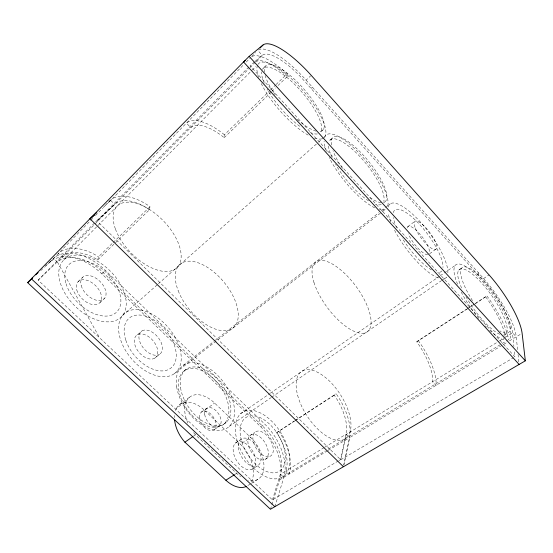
<?xml version="1.0" encoding="UTF-8"?>
<svg xmlns="http://www.w3.org/2000/svg" width="553" height="553" viewBox="0 0 553 553"><rect width="100%" height="100%" fill="white"/><g stroke="black" fill="none" stroke-linecap="round" stroke-linejoin="round"><path stroke-width="0.41" stroke-dasharray="2.77 2.07" d="M224.407 134.773L222.5 133.225A52.659 21.726 47.6 0 0 186.465 123.07L190.688 127.625L192.907 126.188A46.563 19.203 47.6 0 1 222.576 136.37L224.214 137.697L224.407 134.773L269.926 90.519M339.044 460.511L340.53 459.633L346.607 430.676A40.134 20.032 57.2 0 0 335.353 396.778L334.247 395.229L336.12 393.764L337.289 395.395A45.387 22.659 57.2 0 1 349.531 437.444L343.69 464.969M338.305 460.946L272.442 499.884L38.129 280.164L62.15 257.304L64.881 255.251A40.659 24.92 44.2 0 1 96.118 258.942L97.701 259.965L149.428 209.787L149.987 206.704L148.114 205.37A48.699 25.887 45.8 0 0 110.482 200.2L109.231 201.32M343.897 465.128L349.731 437.603L507.301 342.189M95.503 221.953L96.975 220.944L340.738 459.799L346.316 434.34L498.564 341.443M97.701 259.965L98.489 256.806L112.591 243.085M274.841 506.686L283.883 477.274A42.788 25.044 58.6 0 0 264.7 424.04L105.429 270.403A45.733 28.376 44.1 0 0 53.655 258.348L45.609 265.744M270.452 509.244L279.666 479.831A42.622 25.182 58.7 0 0 260.698 426.709L101.807 273.846A45.546 28.514 43.9 0 0 50.026 262.06L45.049 266.629M272.442 499.884L281.387 470.734A37.839 22.141 58.6 0 0 266.781 430.193L99.637 269.228A40.438 25.085 44.1 0 0 60.215 260.062L57.477 262.136L53.655 258.348L90.091 221.027M258.721 422.167L259.813 419.333M311.242 88.494L312.3 87.077M108.941 277.91L110.925 275.705M90.692 220.412L93.091 217.965M95.489 215.511L102.685 208.163M103.287 207.548L107.482 203.262M108.084 202.647L110.482 200.2M50.026 262.06L53.655 258.348M105.125 205.467L110.731 200.407L243.825 64.501M246.237 62.033L250.461 57.719M251.622 56.537L255.507 52.57M38.129 280.164L94.895 222.569M248.829 66.975L96.975 220.944L114.727 204.513L249.41 68.185M149.428 209.787L147.81 208.647A43.058 22.88 45.8 0 0 117.029 202.474L114.478 204.306L62.15 257.304L58.314 253.495A45.975 28.189 44.2 0 1 96.637 255.61L98.489 256.806M250.018 67.57L254.857 62.669M64.003 259.744L251.553 70.729M252.161 70.12L255.797 66.45M263.256 68.282L265.882 65.662M113.199 242.491L149.987 206.704M270.541 89.918L275.456 85.134M276.071 84.54L287.145 73.77L285.224 72.028A56.074 17.433 48.7 0 0 251.698 56.655M224.214 137.697L271.226 92.109M271.841 91.508L275.553 87.913M278.028 85.515L287.311 76.514L287.145 73.77M78.104 281.684L82.535 277.399M101.807 273.846L105.429 270.403M258.431 49.97L259.834 49.314A56.42 16.956 48.9 0 1 306.099 80.15L310.62 75.858M96.706 220.73L114.727 204.513M40.701 270.631L44.427 267.203M99.989 302.553L104.496 298.406M323.484 129.361L320.781 131.773A42.947 13.279 48.8 0 0 298.454 88.286A42.947 13.279 48.8 0 0 262.392 69.422M474.958 303.97L486.896 295.924L488.251 297.749A51.761 14.959 54.8 0 1 508.608 339.888M122.489 315.542L157.764 284.346M158.4 283.779L317.892 142.715M318.535 142.135L323.705 137.566M331.911 138.679L329.194 141.056A41.302 12.774 51 0 1 361.441 158.234A41.302 12.774 51 0 1 383.817 201.34M254.498 61.895L250.039 65.745L514.926 356.858L514.345 350.865M255.133 61.342L262.143 55.293L264.037 54.36A49.888 14.986 48.9 0 1 300.811 77.019L487.234 285.203A46.03 12.85 54.7 0 1 512.106 329.595L513.931 346.579M137.393 334.786L142.003 330.867M418.268 340.586L419.533 342.328A48.83 18.809 55.8 0 1 436.089 385.31L432.564 381.715L432.55 378.28A43.182 16.631 55.8 0 0 417.957 343.482L416.755 341.837L418.268 340.586L466.67 309.086M154.93 358.067A14.62 9.111 49.5 0 0 148.232 336.404A14.62 9.111 49.5 0 0 134.932 345.051A14.62 9.111 49.5 0 0 154.93 358.067L159.623 354.259A14.689 9.048 49.6 0 0 152.828 332.547A14.689 9.048 49.6 0 0 139.598 341.125A14.689 9.048 49.6 0 0 159.623 354.259M383.568 202.868L384.694 201.99M183.105 365.429L213.762 341.512M214.446 340.98L378.812 212.753M381.515 210.645L384.895 208.011M385.572 207.486L390.3 203.794M174.319 373.676A39.104 24.118 49.5 0 0 154.688 315.687A39.104 24.118 49.5 0 0 120.72 340.136A39.104 24.118 49.5 0 0 174.319 373.676L381.57 212.283M382.254 211.758L385.655 209.11A47.523 14.703 51 0 1 379.358 209.58M184.232 370.856L186.112 369.397M327.5 450.785L283.883 477.274L280.565 474.253L285.977 470.886L286.772 467.361A38.026 21.982 58.5 0 0 277.647 434.223L276.611 432.743L294.486 420.868M407.824 226.626L414.881 221.338M179.525 404.678L189.644 397.158M175.529 410.485A28.272 17.876 56 0 1 176.49 408.335L186.665 400.787A28.286 17.475 55.8 0 1 214.633 403.068L250.613 437.395A28.12 16.839 58.7 0 1 263.933 467.624A28.12 16.839 58.7 0 1 248.179 480.232M201.333 412.13L206.352 408.515M176.49 408.335A27.996 17.703 56 0 1 204.569 410.312L214.633 403.068M429.66 253.709L436.193 249.037M193.322 436.282L195.423 434.81L236.636 473.34A28.12 16.839 58.7 0 0 240.659 476.603M214.44 429.487L219.527 425.955M224.221 423.757L226.177 422.402M240.507 413.824L269.588 393.722M270.299 393.231L439.552 276.23M440.257 275.74L455.126 265.461M229.191 426.391L271.143 397.579M271.855 397.095L441.633 280.509M442.345 280.018L446.596 277.094A46.3 13.991 53.1 0 1 443.333 278.864M458.727 270.147L461.575 268.198M235.295 443.188L240.41 439.773M260.698 426.709L264.7 424.04M306.099 80.15L483.592 278.553L489.066 274.91M249.707 435.799L254.663 432.508M251.29 481.739A27.837 17.06 59 0 0 240.334 444.204L250.613 437.395M295.205 420.404L336.12 393.764M276.611 432.743L294.618 421.02M295.343 420.55L334.247 395.229M467.396 308.615L486.896 295.924M416.755 341.837L468.495 308.18M469.214 307.71L474.239 304.44M235.198 474.26L236.636 473.34M264.928 459.571A14.212 8.247 58.5 0 0 261.272 438.066A14.212 8.247 58.5 0 0 248.09 443.796A14.212 8.247 58.5 0 0 264.928 459.571L269.988 456.37A14.281 8.191 58.4 0 0 266.207 434.831A14.281 8.191 58.4 0 0 253.101 440.499A14.281 8.191 58.4 0 0 269.988 456.37M251.947 469.283A15.588 9.325 58.8 0 0 248.166 445.49A15.588 9.325 58.8 0 0 233.352 452.112A15.588 9.325 58.8 0 0 251.947 469.283L257.173 465.979A15.664 9.263 58.7 0 0 253.26 442.144A15.664 9.263 58.7 0 0 238.53 448.704A15.664 9.263 58.7 0 0 257.173 465.979M247.827 485.534L251.166 483.474M251.408 483.315L259.032 478.608M504.73 334.848L507.723 333.017M324.113 447.605L285.977 470.886L289.309 473.921A43.003 24.864 58.5 0 0 279.79 432.709L278.698 431.153M324.846 447.156L346.116 434.174M499.297 340.994L504.433 337.862M505.166 337.413L512.603 332.878L516.26 336.839L517.629 350.194M281.456 477.488A38.012 21.816 58.4 0 0 270.12 419.706A38.012 21.816 58.4 0 0 236.11 436.448A38.012 21.816 58.4 0 0 281.456 477.488L325.268 450.895M328.185 449.126L501.447 343.98M502.186 343.531L507.35 340.399M328.233 450.342L349.731 437.603M279.666 479.831L283.883 477.274M509.451 340.89L521.382 333.742M340.738 459.799L513.447 357.736M287.311 76.514L285.659 75.021A49.576 15.408 48.7 0 0 257.339 61.017L255.465 62.054L262.143 55.293L257.726 50.302M204.569 410.312L240.334 444.204M346.316 434.34L349.531 437.444M110.731 200.407L114.478 204.306M485.741 296.961L487.02 298.689A45.768 13.224 54.8 0 1 504.675 334.067L505.041 336.577M57.477 262.136L99.671 337.876M518.057 354.369L518.825 361.883M478.214 272.546L478.276 275.041M264.431 72.118A43.051 13.134 48.9 0 1 302.145 87.084A43.051 13.134 48.9 0 1 318.652 131.559M316.129 131.151A43.051 13.134 48.9 0 1 299.512 121.404M298.89 120.893A43.051 13.134 48.9 0 1 297.009 119.296M275.2 94.874A43.051 13.134 48.9 0 1 265.129 75.408M321.86 138.851A49.417 15.284 48.8 0 1 314.408 138.036M308.132 135.098A49.417 15.284 48.8 0 1 260.981 82.964M258.673 77.455A49.417 15.284 48.8 0 1 257.601 65.067M257.954 64.431A49.417 15.284 48.8 0 1 301.274 88.687A49.417 15.284 48.8 0 1 324.01 137.69M317.36 133.95A42.947 13.279 48.8 0 1 309.659 132.298M299.774 126.319A42.947 13.279 48.8 0 1 267.106 88.936M264.279 83.185A42.947 13.279 48.8 0 1 261.7 71.8M195.423 434.81A28.562 17.648 55.8 0 1 193.211 432.107M187.882 423.1A28.562 17.648 55.8 0 1 186.665 400.787M174.437 417.612A28.272 17.876 56 0 1 174.499 415.517M438.232 277.986A46.3 13.991 53.1 0 1 394.4 229.917M390.805 222.009A46.3 13.991 53.1 0 1 388.158 212.753M388.206 207.064A46.3 13.991 53.1 0 1 420.515 222.154A46.3 13.991 53.1 0 1 447.882 272.906M441.868 270.935A38.523 11.634 53.1 0 1 437.14 272.214M431.506 269.905A38.523 11.634 53.1 0 1 402.162 238.073M396.653 227.732A38.523 11.634 53.1 0 1 393.342 217.488M393.321 212.711A38.523 11.634 53.1 0 1 420.232 225.14A38.523 11.634 53.1 0 1 442.988 267.514M427.711 254.726A17.392 5.247 53.1 0 1 408.342 233.788M407.139 227.974A17.392 5.247 53.1 0 1 419.292 233.387A17.392 5.247 53.1 0 1 429.577 252.693M483.592 278.553A52.058 14.537 54.7 0 1 516.26 336.839M331.447 145.059A41.399 12.629 51 0 1 364.061 156.001A41.399 12.629 51 0 1 383.429 202.516M381.01 202.633A41.399 12.629 51 0 1 369.204 197.013M342.494 168.437A41.399 12.629 51 0 1 332.968 150.596M374.734 207.824A47.523 14.703 51 0 1 329.125 157.405M326.443 151.252A47.523 14.703 51 0 1 324.086 141.305M324.445 137.773A47.523 14.703 51 0 1 362.291 156.547A47.523 14.703 51 0 1 387.211 207.382M381.28 204.506A41.302 12.774 51 0 1 375.321 204.209M368.623 200.857A41.302 12.774 51 0 1 335.588 164.345M332.111 157.688A41.302 12.774 51 0 1 328.503 146.013M472.504 300.618A39.934 11.046 54.7 0 1 466.158 267.037A39.934 11.046 54.7 0 1 503.417 308.18A39.934 11.046 54.7 0 1 499.891 330.86M503.921 339.867A45.844 12.864 54.7 0 1 489.453 330.072M486.495 327.169A45.844 12.864 54.7 0 1 485.292 325.924M478.794 318.542A45.844 12.864 54.7 0 1 460.628 290.878M457.58 284.235A45.844 12.864 54.7 0 1 481.539 280.392A45.844 12.864 54.7 0 1 508.089 339.95M461.589 287.995A39.844 11.178 54.7 0 1 466.31 270.078A39.844 11.178 54.7 0 1 498.619 306.403A39.844 11.178 54.7 0 1 503.458 335.077M499.788 334.254A39.844 11.178 54.7 0 1 465.391 295.648M60.388 283.205A40.466 24.844 44.4 0 0 117.506 319.669A40.466 24.844 44.4 0 0 99.602 262.516A40.466 24.844 44.4 0 0 60.388 283.205M115.466 229.136A42.906 22.77 46 0 0 173.697 269.947A42.906 22.77 46 0 0 152.331 211.384A42.906 22.77 46 0 0 115.466 229.136M66.042 283.717A33.671 20.668 44.4 0 0 113.489 314.346A33.671 20.668 44.4 0 0 98.946 266.85A33.671 20.668 44.4 0 0 66.042 283.717M81.243 285.659A15.201 9.325 44.4 0 0 102.54 299.871A15.201 9.325 44.4 0 0 96.457 278.525A15.201 9.325 44.4 0 0 81.243 285.659M76.763 289.945A15.125 9.38 44.3 0 0 98.019 304.032A15.125 9.38 44.3 0 0 92.04 282.728A15.125 9.38 44.3 0 0 76.763 289.945M204.7 414.418A10.956 6.684 55.8 0 0 218.027 426.854A10.956 6.684 55.8 0 0 215.905 410.609A10.956 6.684 55.8 0 0 204.7 414.418M199.64 418.033A10.901 6.726 55.9 0 0 212.933 430.393A10.901 6.726 55.9 0 0 210.9 414.169A10.901 6.726 55.9 0 0 199.64 418.033M313.952 282.403A43.417 17.827 53.5 0 0 364.475 333.044A43.417 17.827 53.5 0 0 346.323 275.048A43.417 17.827 53.5 0 0 313.952 282.403M178.64 389.229A33.201 20.15 54.5 0 0 219.672 426.481A33.201 20.15 54.5 0 0 212.58 377.685A33.201 20.15 54.5 0 0 178.64 389.229M415.407 228.223A17.489 5.101 53 0 0 434.921 249.562A17.489 5.101 53 0 0 426.059 227.988A17.489 5.101 53 0 0 415.407 228.223M176.649 386.824A38.268 23.129 54.4 0 0 224 429.563A38.268 23.129 54.4 0 0 215.456 373.289A38.268 23.129 54.4 0 0 176.649 386.824M180.568 387.771A33.263 20.095 54.4 0 0 221.642 425.112A33.263 20.095 54.4 0 0 214.446 376.289A33.263 20.095 54.4 0 0 180.568 387.771M178.253 290.857A41.427 22.037 50.1 0 0 232.626 328.275A41.427 22.037 50.1 0 0 209.435 268.689A41.427 22.037 50.1 0 0 178.253 290.857M125.835 340.247A32.537 20.06 49.5 0 0 170.372 368.457A32.537 20.06 49.5 0 0 154.356 320.235A32.537 20.06 49.5 0 0 125.835 340.247M297.625 395.243A40.169 19.797 57.1 0 0 344.249 439.379A40.169 19.797 57.1 0 0 328.8 380.436A40.169 19.797 57.1 0 0 297.625 395.243M240.707 437.382A31.632 18.152 58.4 0 0 278.359 471.778A31.632 18.152 58.4 0 0 269.193 423.785A31.632 18.152 58.4 0 0 240.707 437.382"/><path stroke-width="0.83" d="M89.911 218.76L27.65 282.638L270.452 509.244L525.35 360.812L522.108 333.3A52.3 14.198 54.7 0 0 489.066 274.91L311.187 75.319A56.703 16.569 48.9 0 0 263.028 45.007L249.14 56.358L243.555 61.943L89.911 218.76L96.768 212.573M260.083 47.952L263.028 45.007M32.613 277.682L31.376 278.823L274.841 506.686M35.71 274.841L38.185 272.567M27.65 282.638L32.62 278.062M94.535 215.034L90.18 218.974L343.337 466.635M245.491 60.36L243.555 61.943L519.08 364.386M174.561 419.796A28.272 17.876 56 0 0 184.902 442.193L192.617 436.773M184.902 442.193L225.852 480.211L234.479 474.716M249.14 56.358L525.35 360.812M246.389 486.419A27.837 17.06 59 0 1 225.852 480.211"/></g></svg>
